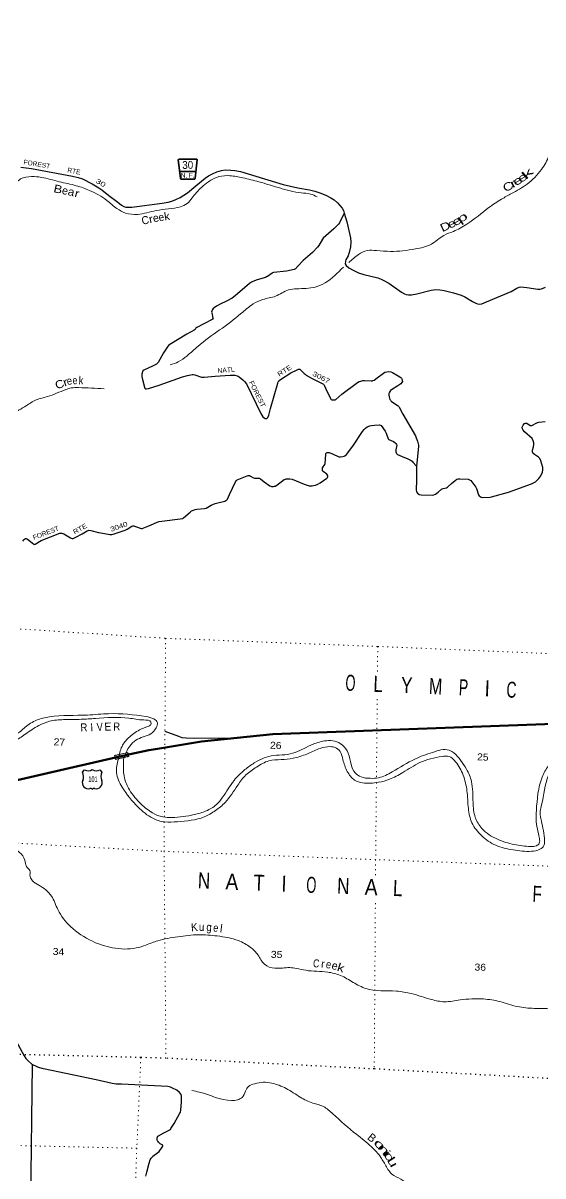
# Model space of a CAD drawing. Header units: feet. Extents: x -955330 to -733631, y 195788 to 387588.
# Drawn here: x -764794 to -751798, y 210518 to 239339 of the extents above; entities that cross this region are included whole.
import ezdxf
from ezdxf.enums import TextEntityAlignment as Align

# ---------------------------------------------------------------- set-up
doc = ezdxf.new("R2010")
doc.units = ezdxf.units.FT
doc.header["$LTSCALE"] = 80
doc.linetypes.add('DOT_DASHED', pattern=[7.7, 5, -1.2, 0.3, -1.2])
doc.linetypes.add('DOTTED', pattern=[1.5, 0.3, -1.2])
for name, color, linetype, lineweight in [('16', 7, 'Continuous', 25), ('20', 7, 'Continuous', 70), ('29', 7, 'Continuous', 25), ('30', 7, 'Continuous', 35), ('39', 7, 'Continuous', 13), ('41', 7, 'Continuous', 13), ('44', 7, 'DOT_DASHED', 13), ('57', 7, 'Continuous', 13), ('6', 7, 'DOTTED', 25), ('7', 7, 'DOTTED', 13)]:
    doc.layers.add(name, color=color, linetype=linetype, lineweight=lineweight)

msp = doc.modelspace()

# ---------------------------------------------------------------- linework, layer by layer
at = {"layer": '16'}
for p, q in [((-763307.9, 220613), (-763256.59, 220671.76)), ((-763064.83, 220677.73), (-763065.11, 220677.53)), ((-762872.74, 220671.85), (-762821.35, 220613))]:
    msp.add_line(p, q, dxfattribs=at)
for centre, radius, start, end in [((-763500.88, 220502.37), 222.05, 332.97043, 29.75871), ((-763165.51, 220829.42), 182.07, 239.97227, 303.45418), ((-762963.73, 220828.92), 181.52, 236.33975, 300.08743), ((-762963.74, 220829.42), 182.07, 236.54582, 236.59441), ((-762628.38, 220502.37), 222.05, 150.24129, 207.02957), ((-763161.69, 220347.47), 151.42, 159.09177, 283.81923), ((-762967.57, 220347.47), 151.42, 256.18077, 20.90823)]:
    msp.add_arc(centre, radius, start, end, dxfattribs=at)
for centre, major_axis, start_param, end_param in [((-763106.35, 220148.65), (-19.56, 51.67), 4.95877769, 6.28318531), ((-763022.9, 220148.65), (19.56, 51.67), 0, 1.32637542)]:
    msp.add_ellipse(centre, major_axis=major_axis, ratio=0.929097, start_param=start_param, end_param=end_param, dxfattribs=at)
at = {"layer": '20'}
msp.add_lwpolyline([(-769734.14, 219345.63), (-769545.42, 219364.41), (-769288.66, 219413.5), (-767192.23, 219895.61), (-766863.79, 219971.14), (-762160.83, 221052.66), (-762114.51, 221063.31), (-761648.25, 221159.86), (-761484.16, 221191.19), (-760331.93, 221382.51), (-758545.93, 221564.5), (-738824.7, 222289.77)], dxfattribs=at)
at = {"layer": '29'}
msp.add_line((-764564.42, 213307.93), (-764613.55, 209345.06), dxfattribs=at)
for points in [[(-764849.41, 235734.62), (-764582.86, 235704.14), (-763554.75, 235513.62), (-763414.84, 235481.26), (-763311.04, 235445.04), (-763067.34, 235323.11), (-762898.88, 235222.15), (-762823.64, 235170.69), (-762648.48, 235025.9), (-762427.62, 234858.24), (-762331.51, 234783.96), (-762270.59, 234749.67), (-762222, 234736.31), (-762076.39, 234736.31)], [(-762076.39, 234736.31), (-761318.62, 234833.49), (-761168.21, 234863.97), (-761074.92, 234886.84), (-760974.01, 234924.94), (-760869.29, 234978.28), (-760678.9, 235092.59), (-760473.28, 235267.87), (-760244.81, 235458.39), (-760159.13, 235519.35), (-760062.03, 235572.7), (-759945.89, 235622.23), (-759833.56, 235656.52), (-759740.27, 235667.96), (-759597.47, 235664.15), (-759496.57, 235652.71), (-759361.39, 235626.04), (-758295.19, 235305.97), (-757922.02, 235222.15), (-757632.62, 235168.8), (-757497.45, 235134.5), (-757373.69, 235092.59), (-757227.1, 235035.44), (-757099.53, 234970.66), (-757013.86, 234917.31), (-756931.98, 234841.11), (-756817.74, 234711.56), (-756785.39, 234654.4), (-756768.15, 234585.69)], [(-756768.15, 234585.69), (-756883.89, 234348.42), (-756909.51, 234314.01), (-757026.75, 234192.4), (-757288.63, 233963.08), (-757307.63, 233938.22), (-757398.66, 233775.92), (-757430.74, 233736.54), (-757562.29, 233603.23), (-757791.82, 233400), (-757917.31, 233268.55), (-757985.72, 233197.12), (-758003.01, 233182.97), (-758017.8, 233176.63), (-758205.3, 233140.87), (-758535.84, 233101.18), (-758556.28, 233096.46), (-758569.83, 233089.14), (-758685.16, 233006.81), (-758708.74, 232992.65), (-758730.87, 232982.58), (-758943.15, 232917.31), (-759047.47, 232877.84), (-759085.19, 232858.97), (-759133.92, 232827.47), (-759488.38, 232516.85), (-759564.58, 232464.19), (-759708.17, 232387.58), (-759864.46, 232312.99), (-759957.53, 232261.29), (-760017.25, 232223.55), (-760037.69, 232203.1), (-760054.24, 232179.02), (-760076.98, 232137.04), (-760080.91, 232111.88), (-760078.21, 232097.36), (-760045.55, 231965.6), (-760042.4, 231948.3), (-760051.88, 231934.34), (-760273.34, 231819.15), (-760448.71, 231731.25), (-760470.5, 231713.42), (-760494.29, 231679.35), (-760513.84, 231662.29), (-760698.87, 231560.29), (-761122.22, 231306.59), (-761157.05, 231278.13), (-761185.09, 231248.4), (-761283.79, 231092.57), (-761419.72, 230857.1), (-761439.72, 230828.46), (-761457.01, 230812.73), (-761503.69, 230784.85), (-761538.44, 230768.25)], [(-756768.15, 234585.69), (-756697.81, 234372.44), (-756606.42, 233968.54), (-756596.9, 233861.85), (-756606.42, 233747.54), (-756638.79, 233606.56), (-756667.35, 233518.92), (-756724.47, 233423.67), (-756735.89, 233389.37), (-756739.7, 233320.79), (-756713.04, 233275.06), (-756648.31, 233217.91), (-756545.49, 233160.75), (-756404.61, 233095.98), (-756278.94, 233054.06), (-755928.62, 232970.23), (-755841.05, 232939.75), (-755791.55, 232913.08), (-755646.84, 232833.06), (-755334.6, 232612.06), (-755254.64, 232566.34), (-755216.56, 232551.1), (-755159.44, 232543.48), (-755083.29, 232543.48), (-754946.2, 232566.34), (-754595.88, 232657.79), (-754475.93, 232676.83), (-754375.02, 232673.03), (-754262.7, 232653.97), (-754032.32, 232596.82), (-753843.83, 232535.85), (-753750.54, 232497.75), (-753560.14, 232375.82), (-753478.28, 232333.9), (-753436.39, 232318.66), (-753392.6, 232314.86), (-753322.16, 232322.47), (-753209.82, 232368.2), (-752592.95, 232627.3), (-752448.25, 232711.13), (-752391.14, 232733.99), (-752349.25, 232741.61), (-752196.93, 232726.37), (-751922.77, 232688.27), (-751873.27, 232688.27), (-751835.2, 232695.89), (-751732.38, 232733.99)], [(-761538.44, 230768.25), (-761775.3, 230663.31), (-761795.98, 230645.23), (-761806.74, 230620.84), (-761820.88, 230562.64), (-761820.88, 230507.6), (-761812.33, 230459.12), (-761759.26, 230237.33), (-761747.01, 230210.33), (-761725, 230197.75), (-761706.14, 230193.03), (-761657.73, 230200.89), (-761394.73, 230289.05), (-760803.8, 230495.96), (-760679.76, 230529.61), (-760601.96, 230546.91), (-760566.59, 230551.63), (-760537.51, 230551.63), (-760503.53, 230547.16), (-760330.82, 230488.72), (-760304.89, 230485.57), (-760268.09, 230485.57), (-759994.4, 230515.34), (-759618.45, 230540.73), (-759540.99, 230539.05), (-759498.56, 230532.75), (-759443.54, 230518.6), (-759418.38, 230509.16), (-759390.71, 230493.36), (-759295.78, 230417.94), (-759256.49, 230381.77), (-759212.08, 230318.79), (-758847.79, 229580.47), (-758798.31, 229497.84), (-758766.09, 229467.95), (-758740.95, 229455.37), (-758722.08, 229450.65), (-758696.14, 229454.65), (-758673.36, 229478.96), (-758650.1, 229535.8), (-758606.07, 229703.22), (-758424.71, 230340.68), (-758415.98, 230366.82), (-758406.94, 230381.76), (-758394.37, 230394.34), (-758389.65, 230400.64), (-758354.4, 230429.29), (-758097.72, 230591.79), (-757939.28, 230672.34), (-757906.33, 230684.53), (-757887.48, 230686.88), (-757878.77, 230684.98), (-757862.33, 230673.52), (-757766.83, 230578.12), (-757741.69, 230558.7), (-757714.97, 230539.83), (-757584.9, 230459.62), (-757287.26, 230310.37), (-757275.66, 230301.55), (-757265.45, 230284.25), (-757225.61, 230198.66), (-757107.1, 229951.6), (-757097.17, 229937.02), (-757088.23, 229928.8), (-757074.87, 229923.29), (-757039.51, 229919.36), (-757004.14, 229919.36), (-756987.64, 229924.08), (-756974.84, 229932.18), (-756821.26, 230062.98), (-756435.17, 230352.83), (-756394.29, 230376.27), (-756353.42, 230390.42), (-756303.13, 230403), (-756261.28, 230406.95), (-756090.89, 230397), (-756061.07, 230398.29), (-756046.14, 230401.43), (-756020.2, 230414.01), (-755938.61, 230471.68), (-755783.4, 230586.4), (-755745.92, 230609.04), (-755700.34, 230621.62), (-755650.05, 230626.34), (-755597.99, 230618.2), (-755555.74, 230602.75), (-755416.01, 230519.36)], [(-755416.01, 230519.36), (-755350.27, 230480.13), (-755333.33, 230464.34), (-755322.33, 230443.89), (-755313.68, 230407.72), (-755311.32, 230374.69), (-755323.1, 230353.18), (-755350.62, 230321.21), (-755421.35, 230271.23), (-755582.45, 230170.21), (-755606.8, 230151.2), (-755637.47, 230112.02), (-755648.47, 230080.56), (-755651.61, 230038.1), (-755644.62, 229991.66), (-755621.75, 229931.15), (-755610.75, 229910.7), (-755598.96, 229894.97), (-755580.96, 229879.9), (-755440.2, 229786.44), (-755418.2, 229770.72), (-755409.96, 229765.21), (-755404.05, 229756.56), (-755400.53, 229752.62), (-755391.48, 229736.11), (-755299.21, 229564.59), (-754986.68, 229017.96), (-754966.71, 228972.5), (-754930.56, 228884.43), (-754913.27, 228821.51), (-754907.78, 228790.05), (-754912.6, 228749.56), (-754954.36, 228262.81)], [(-761532.99, 226821.52), (-761438.02, 226864.03), (-761390.99, 226877.49), (-760800.78, 226957.7), (-760781.25, 226967.15), (-760619.23, 227115.8), (-760583.87, 227143.29), (-760536.72, 227163.74), (-760494.28, 227179.47), (-760448.94, 227188.06), (-760255.97, 227199.63), (-760220, 227212.5), (-760089.37, 227286.02), (-759992.09, 227325.75), (-759921.32, 227348.3), (-759753.18, 227390.23), (-759721.74, 227402.81), (-759707.08, 227411.52), (-759684.02, 227438.99), (-759629.55, 227552.1), (-759486.77, 227866.8), (-759460.88, 227901.11), (-759441.19, 227918.7), (-759194.42, 228022.51), (-759169.27, 228030.37), (-759154.32, 228031.94), (-759131.54, 228028.8), (-759105.6, 228013.07), (-759045.65, 227975.73), (-759008.94, 227965.88), (-758908.35, 227961.16), (-758891.49, 227958.13), (-758858.05, 227943.86), (-758764.99, 227872.99), (-758624.87, 227769.49), (-758602.63, 227759.85), (-758582.2, 227755.13), (-758535.05, 227756.7), (-758509.9, 227759.85), (-758487.89, 227766.14), (-758447.86, 227785.45), (-758264.7, 227924.99), (-758231.48, 227940.86), (-758212.83, 227947.01), (-758178.25, 227948.59), (-758121.66, 227947.01), (-758067.06, 227933.05), (-757768.72, 227813.86), (-757639.91, 227772.43), (-757610.05, 227769.28), (-757568.98, 227771.14), (-757529.89, 227775.57), (-757482.73, 227788.16), (-757427.72, 227810.18), (-757362.49, 227846.57), (-757195.88, 227962.74), (-757186.89, 227974.85), (-757176.23, 227995.77), (-757177.8, 228019.36), (-757184.88, 228039.81), (-757202.95, 228061.45), (-757291.7, 228129.67), (-757304.33, 228145.19), (-757310.62, 228164.07), (-757312.19, 228189.23), (-757305.75, 228216.22), (-757246.18, 228302.47), (-757238.86, 228330.97), (-757236.45, 228435.19), (-757227.55, 228559.3), (-757222.6, 228577.72), (-757208.45, 228595.02), (-757191.16, 228606.03), (-757166.3, 228604), (-757145.58, 228599.74), (-757044.75, 228565.1), (-756917.7, 228504.01), (-756892.52, 228495.93), (-756854.8, 228495.93), (-756796.64, 228503.8), (-756769.92, 228511.66), (-756746.35, 228524.24), (-756709.75, 228555.35), (-756550.4, 228762.21), (-756311.14, 229125.63), (-756268.53, 229181.69), (-756237.09, 229213.14), (-756188.36, 229247.75), (-756129.11, 229271.81), (-756086.2, 229280.78), (-756012.43, 229285.61)], [(-756012.43, 229285.61), (-755881.69, 229294.16), (-755856.72, 229290.21), (-755837.85, 229276.06), (-755740.81, 229136.5), (-755714.47, 229087.32), (-755670.46, 228947.34), (-755651.25, 228929.9), (-755532.08, 228875.01), (-755497.56, 228851.39), (-755475.56, 228832.52), (-755456.7, 228807.35), (-755451.87, 228784.93), (-755474.67, 228667.15), (-755475.56, 228618.62), (-755470.84, 228596.6), (-755458.27, 228574.58), (-755433.18, 228551.9), (-755315.78, 228507.07), (-755174.68, 228445.66), (-755093.26, 228407.68), (-755067.68, 228387.41), (-755048.82, 228365.39), (-754954.36, 228262.81)], [(-754954.36, 228262.81), (-754958.51, 227909.99), (-754968.09, 227669.59), (-754954.94, 227618.3), (-754929.79, 227583.7), (-754888.92, 227555.39), (-754840.56, 227542.32), (-754565.71, 227535.97), (-754521.12, 227545.95), (-754483.4, 227564.82), (-754413.38, 227612.65), (-754337.48, 227683.08), (-754316.01, 227696.94), (-754294.78, 227706.38), (-754208.06, 227724.2), (-754185.55, 227734.69), (-754162.75, 227753.56), (-754085.13, 227831.65), (-753993.79, 227907.7), (-753952.92, 227932.87), (-753919.98, 227942.12), (-753877.48, 227945.45), (-753668.43, 227934.44), (-753631.36, 227923.42), (-753600.84, 227901.41), (-753473.03, 227739.29), (-753455.44, 227706.39), (-753407.36, 227541.26), (-753392.57, 227520.79), (-753369, 227501.92), (-753342.27, 227487.76), (-753306.39, 227480.78), (-753117.51, 227489.34), (-753081.22, 227495.62), (-752660.95, 227614.23), (-752082.06, 227821.42), (-751987.39, 227871.53), (-751946.52, 227906.14), (-751899.37, 227950.18), (-751846.52, 228024.51), (-751811.35, 228113.75), (-751801.92, 228173.52), (-751803.71, 228226.05), (-751847.5, 228393.71), (-751872.65, 228450.33), (-751908.07, 228487.13), (-752010.82, 228557.68), (-752039.26, 228582.45), (-752057.57, 228618.92), (-752061.26, 228661.09), (-752034.63, 228742.71), (-752023.54, 228805.79), (-752026.68, 228843.54), (-752039.26, 228893.87), (-752070.69, 228950.49), (-752262.69, 229122.95), (-752290.74, 229158.11), (-752312.75, 229199), (-752315.89, 229236.75), (-752295.05, 229286.12), (-752259.31, 229324.82), (-752229.55, 229340.75), (-752202.72, 229340.55), (-752117.85, 229280.79), (-752095.84, 229274.49), (-752078.37, 229281.11), (-751950.45, 229344.32), (-751900.94, 229362.57), (-751744.83, 229381.68)], [(-764797.35, 226384.27), (-764774.28, 226421.38), (-764758.57, 226437.11), (-764736.56, 226449.69), (-764714.56, 226449.69), (-764686.26, 226440.26), (-764604.75, 226379.82), (-764522.06, 226309.73), (-764509.44, 226304.99), (-764490.58, 226309.71), (-764343.24, 226403.85), (-763871.33, 226585.43), (-763850.06, 226591.24), (-763824.13, 226589.67), (-763775.4, 226567.17), (-763609.01, 226471.09), (-763587.57, 226460.7), (-763568.71, 226454.41), (-763545.13, 226455.98), (-763524.7, 226462.27), (-763472.16, 226485.97), (-763313.54, 226574.54), (-763191.45, 226645.91), (-763166.33, 226655.73), (-763149.04, 226658.87), (-763096.88, 226655.75), (-762907.35, 226605.25), (-762847.26, 226592.81), (-762622.49, 226556.64), (-762576.91, 226553.49), (-762545.1, 226558.78), (-762239.51, 226666), (-762190.25, 226688.75), (-762075.51, 226761.1), (-762045.64, 226770.54), (-762025.21, 226767.39), (-761960.66, 226745.78), (-761841.31, 226704.48), (-761827.16, 226702.91), (-761815.08, 226704.31), (-761651, 226768.7), (-761532.99, 226821.52)], [(-761251, 221633.95), (-760910.6, 221508.67), (-760823.01, 221481.99), (-760716.39, 221466.75), (-760514.57, 221459.13), (-759452.28, 221472.14)], [(-765362.11, 214623.14), (-764765.21, 213520.02), (-764720.47, 213457.14), (-764673.82, 213405.7), (-764564.42, 213307.93)], [(-761720.31, 210509.83), (-761697.46, 210616.52), (-761644.15, 210837.53), (-761614.17, 210921.38), (-761591.33, 210959.48), (-761560.38, 210997.57), (-761548.02, 211009.98), (-761423.29, 211104.26), (-761394.75, 211131.91), (-761316.67, 211233.81), (-761299.55, 211262.42), (-761296.69, 211277.66), (-761301.43, 211287.16), (-761362.36, 211325.27), (-761390.47, 211347.21), (-761404.75, 211361.5), (-761424.74, 211385.32), (-761433.31, 211399.6), (-761438.52, 211416.72), (-761443.78, 211455.81), (-761441.88, 211476.77), (-761436.17, 211491.06), (-761423.79, 211509.16), (-761408.06, 211523.41), (-761270.97, 211592), (-761138.67, 211660.63), (-761123.44, 211671.11), (-761111.04, 211683.45), (-761096.78, 211700.64), (-761019.64, 211828.25), (-760874.94, 212087.36), (-760861.64, 212115.03), (-760848.31, 212166.47), (-760829.25, 212369.33), (-760829.27, 212444.63), (-760833.08, 212509.41), (-760844.48, 212552.24), (-760886.39, 212604.67), (-760951.1, 212658.93), (-761053.94, 212715.18), (-761105.35, 212734.23), (-761171.96, 212750.38), (-762329.58, 212811.35), (-762468.6, 212814.25), (-762565.68, 212826.59), (-762969.32, 212918.04), (-764279.26, 213192.39), (-764374.96, 213221.01), (-764423.97, 213238.12), (-764564.42, 213307.93)]]:
    msp.add_lwpolyline(points, dxfattribs=at)
at = {"layer": '30'}
msp.add_line((-760876.21, 235627.49), (-760471.14, 235627.49), dxfattribs=at)
msp.add_lwpolyline([(-760830.36, 235436.94), (-760849.34, 235439.05), (-760860.58, 235458.74), (-760916.11, 235919.4), (-760910.49, 235930.65), (-760896.43, 235939.09), (-760455.03, 235937.68), (-760448, 235933.46), (-760440.97, 235917.99), (-760488.07, 235464.37), (-760497.21, 235445.38), (-760507.74, 235436.23)], close=True, dxfattribs=at)
at = {"layer": '39'}
for points in [[(-750810.67, 242121.73), (-750769.47, 242083.89), (-750721.72, 242002.73), (-750678.54, 241833.87), (-750654.69, 241625.24), (-750481.97, 241345.46), (-750385.93, 241126.55), (-750336.91, 240884.85), (-750267.84, 240640.52), (-750130.71, 240382.01), (-750076.61, 240241.08), (-750054.43, 239978), (-750166.21, 239747.26), (-750277.91, 239585.15), (-750396.69, 239388.94), (-750536.7, 239157.05), (-750549.76, 238927.34), (-750505.87, 238649.46), (-750602.35, 238392.02), (-750628.78, 238120.33), (-750618.47, 237930.27), (-750685.67, 237708.27), (-750779.83, 237460.85), (-750810.2, 237257.9), (-750887.13, 237112.9), (-751071.64, 236940.9), (-751404.85, 236648.29), (-751546.87, 236416.45), (-751651.57, 236022), (-751833.32, 235676.32), (-752194.91, 235311.91), (-752582.73, 235077.48), (-752832.72, 234937.76), (-753147.31, 234727.33), (-753699.83, 234310.21), (-754035.62, 234130.71), (-754274.38, 234028.99), (-754587.08, 233814.47), (-754985.61, 233691.39), (-755609.79, 233631.71), (-755955.65, 233650.33), (-756195.29, 233651.58), (-756411.79, 233553.22), (-756651, 233352.95)], [(-769210.93, 234563.27), (-768968.81, 234642.68), (-768581.66, 234854.92), (-768267.26, 235059.3), (-767952.2, 235219.24), (-767669.26, 235250.98), (-767384.32, 235216.05), (-767136.32, 235224.64), (-766847.89, 235238.04), (-766506.48, 235205.43), (-766102.99, 235227.43), (-765752.41, 235297.48), (-765558.78, 235372.32), (-765406.18, 235488.77), (-765307.09, 235501.9), (-765190.89, 235415.6), (-765107.32, 235316.16), (-765016.21, 235331.55), (-764855.75, 235441.71), (-764579.99, 235501.93), (-764334.86, 235482.34), (-763885.06, 235371.73), (-763463.06, 235274.08), (-763130.34, 235154.94), (-762698.94, 234903.6), (-762445.33, 234700.07), (-762231.15, 234590.59), (-761932.06, 234557.25), (-761463.91, 234651.97), (-760858.73, 234748.56), (-760693.28, 234824.26), (-760567.99, 234969.81), (-760335, 235231.95), (-760159, 235371.95), (-759896, 235500.95), (-759622.61, 235522.3), (-759301, 235469.95), (-758898, 235371.95), (-758386, 235216.95), (-757839.07, 235094.48), (-757606.39, 235063.16), (-757444, 234995.95)], [(-756785, 233237.95), (-757241.06, 232845.8), (-757487.99, 232740.29), (-757952.59, 232695.93), (-758156.87, 232667.84), (-758481.87, 232512.24), (-758800.63, 232429.11), (-759041.7, 232317.37), (-759349.23, 232074.43), (-759879.3, 231666.72), (-760425.54, 231257.47), (-760698.79, 231015.51), (-760912.75, 230868.63), (-761114.48, 230792.02)], [(-762768.2, 230194.52), (-763403.7, 230226.01), (-763587.24, 230217.48), (-763727.44, 230177.35), (-764181.96, 230001.48), (-764468.52, 229917.36), (-764718.76, 229769.57), (-765071.02, 229578.46), (-765388.13, 229483.17), (-765836.5, 229508.96), (-766107.14, 229616.12), (-766247.86, 229691.06), (-766427.73, 229736.92), (-766950.77, 229823.52), (-767412.83, 229928.44), (-767998.03, 230156.21), (-768249.91, 230218.4), (-768605.75, 230305.95), (-768887.81, 230369.05), (-769053.04, 230432.63), (-769178.69, 230539.41), (-769258.19, 230574.13), (-769348.23, 230572.71)], [(-767102.37, 219860.6), (-767071.89, 220051.6), (-767080.87, 220219.41), (-767185.59, 220351.79), (-767568.47, 220740.92), (-767706.62, 220833.95), (-767837.09, 220914.63), (-767808.08, 221073.21), (-767664.66, 221284.82), (-767334.1, 221490.71), (-766986.19, 221605.25), (-766559.2, 221670.95), (-766093.57, 221682.99), (-765562.91, 221582.03), (-765206.64, 221508.59), (-764975.64, 221554.02), (-764738.38, 221738.54), (-764457.23, 221909.62), (-764132.31, 221996.59), (-763184.34, 222040.35), (-762653.58, 222074.62), (-761721.25, 222001.78), (-761523.64, 221943.27), (-761435.85, 221849.76), (-761470.1, 221717.59), (-761595.33, 221574.05), (-761789.14, 221493.17), (-761972.89, 221411.98), (-762126.54, 221261.24), (-762278, 220969.3)], [(-766941.73, 219894.85), (-766935.53, 220097.9), (-766945, 220249.58), (-767009.19, 220324.2), (-767575.93, 220892.54), (-767634.68, 221013.42), (-767617.45, 221115.84), (-767477.7, 221273.06), (-767187.65, 221405.51), (-766772.54, 221544.23), (-766566.3, 221570.24), (-766219.15, 221593.97), (-765936.28, 221557.08), (-765534.84, 221445.93), (-765261.01, 221377.02), (-765014.53, 221401.8), (-764739.84, 221558.94), (-764398.79, 221778.65), (-764133.75, 221883.6), (-763782.01, 221925.36), (-763338.64, 221934.04), (-762985.57, 221953.55), (-762147.37, 221964.31), (-761776.21, 221916.66), (-761600.61, 221862.86), (-761602.58, 221798.33), (-761672.35, 221756.05), (-761880.5, 221667.53), (-762158.43, 221470.12), (-762320.02, 221257.05), (-762411.07, 220939.25)], [(-762278, 220969.3), (-762280.94, 220821.88), (-762261.35, 220474.1), (-762135.58, 220173.54), (-761838.48, 219811.24), (-761559.09, 219594.82), (-761302.4, 219492.12), (-761071.18, 219479.01), (-760515.1, 219550.86), (-760216.22, 219642.67), (-759961.59, 219802.44), (-759805.01, 219983.37), (-759520.24, 220404.63), (-759246.06, 220676.84), (-759013.38, 220843.33), (-758767.91, 220967.05), (-758532.33, 221030.51), (-758245.79, 221048.01), (-757992.23, 221106.89), (-757544.96, 221309.23), (-757211.93, 221397.98), (-757000.77, 221387.5), (-756816.34, 221293.06), (-756665.54, 221086.61), (-756595.56, 220805.92), (-756491.29, 220592.82), (-756341.26, 220493.37), (-756118.76, 220458.33), (-755906.8, 220474.07), (-755564, 220619.04), (-754996.26, 220940.83), (-754560.16, 221107.17), (-754139.64, 221158.94), (-754022.83, 221092.8), (-753857.2, 220910.12), (-753708.85, 220689.62), (-753585.4, 220379.04), (-753545, 219855.02), (-753487.92, 219481.87), (-753325.19, 219204.41), (-752932.63, 218934.07), (-752515.64, 218804.28), (-752106.25, 218755.46), (-751962.71, 218773.29), (-751888.29, 218835.61), (-751886.61, 218956.67), (-751968.73, 219433.52), (-751962.08, 219651.32), (-751817.62, 220490.64), (-751659.97, 220772.46), (-751434.48, 220967.44), (-751166.95, 221021.85), (-750862.86, 221020.65), (-750621.28, 220950.71), (-750357.27, 220890.17), (-750050.13, 220856.59), (-749829.2, 220902.33), (-748939.07, 221228.42), (-748542.78, 221410.11), (-748231.11, 221656.95)], [(-762411.07, 220939.25), (-762458.94, 220599.22), (-762316.91, 220237.61), (-761915.21, 219738.9), (-761553.15, 219459.39), (-761255.79, 219369.59), (-760935.41, 219373.94), (-760265.04, 219494.79), (-759984.26, 219653.77), (-759740.41, 219856.25), (-759427.16, 220286.73), (-759221.95, 220542.88), (-758956.09, 220740.66), (-758651.28, 220894.86), (-758338.15, 220925.68), (-758043.07, 220959.07), (-757703.45, 221065.78), (-757407.55, 221192), (-757180.21, 221249.66), (-756995.58, 221227.88), (-756867.73, 221127.09), (-756799.25, 220929.21), (-756687.57, 220629.08), (-756506.77, 220415.66), (-756305.44, 220346.95), (-755906.22, 220361.01), (-755636.13, 220433.51), (-755302.71, 220600.97), (-754872.07, 220852.26), (-754319.51, 221006.98), (-754142.31, 221005.62), (-753983.19, 220873.6), (-753793.96, 220540.83), (-753697.18, 220148.31), (-753662.37, 219705.19), (-753572.66, 219345.18), (-753332.62, 219027.01), (-752977.49, 218784.05), (-752543.85, 218671.92), (-752085.8, 218633.73), (-751872.79, 218683.75), (-751775.26, 218777.66), (-751759.59, 218960.87), (-751849.33, 219452.08), (-751867.87, 219636.33), (-751832.83, 219794.72), (-751657.11, 220536.21), (-751527.96, 220742.2), (-751362.86, 220872.4), (-751135.64, 220926.03), (-750920.64, 220909.38), (-750661.57, 220818.72), (-750469.75, 220768.46), (-750097.66, 220751.05), (-749778.01, 220797.82), (-749511.51, 220884.56)], [(-765581, 219076.95), (-765375.78, 218871.53), (-765223.97, 218763.95), (-764880.29, 218608.14), (-764751.32, 218412.45), (-764709.71, 218257.77), (-764628.28, 218154.36), (-764616.86, 218000.61), (-764557.56, 217897.87), (-764399.72, 217790.12), (-764085.83, 217516.12), (-763922.99, 217176.08), (-763603.66, 216750.53), (-763058.93, 216384.71), (-762558.35, 216222.1), (-761966.32, 216218.17), (-761726.47, 216289.58), (-761427.1, 216397.52), (-760924.61, 216495.23), (-760403.36, 216547.96), (-759945.06, 216517.83), (-759410.87, 216400.62), (-759113.77, 216236.13), (-758922.23, 216044.59), (-758760.23, 215809.54), (-758497.32, 215712.7), (-758128.34, 215725.67), (-757955.71, 215706.28), (-757725.54, 215658.89), (-757179.07, 215613.96), (-756859.39, 215529.53), (-756540.34, 215358.32), (-756220.86, 215201.22), (-755461.46, 215137.69), (-755084.64, 215077.75), (-754585.64, 214929.31), (-754255.04, 214872.8), (-753868.97, 214917.55), (-753284.13, 214942.1), (-752875.23, 214877.15), (-752435.92, 214752.73), (-752016.35, 214707.64), (-751700.12, 214708.09), (-751359.72, 214774.41), (-750977.95, 214942.41), (-750703.58, 215022.86), (-750399.72, 215080.2), (-749961.03, 215133.43), (-749664.1, 215227.32), (-749408.97, 215205.41), (-749058.63, 215069.57), (-748923.38, 214881.77), (-748950.11, 214599.99), (-748980.17, 214209.32), (-749004.29, 213881.04), (-749054.61, 213618.15), (-749058.55, 213291.27)], [(-760574.64, 212653.44), (-760386.53, 212613.38), (-759583.33, 212401.17), (-759431.74, 212418.75), (-759319.09, 212479.9), (-759229.59, 212640.67), (-759161.57, 212757.69), (-759002.52, 212821.47), (-758789.88, 212859.39), (-758575, 212838.71), (-758218.56, 212704.71), (-757862.64, 212487.96), (-757552.91, 212341.26), (-757283.72, 212252.31), (-757051.57, 212071.64), (-756453.04, 211554.81), (-756087.69, 211250.99), (-755850.14, 210983.35), (-755710.45, 210742.93), (-755525.69, 210527.37), (-755299.74, 210407.44), (-755108.58, 210203.8), (-754824.5, 209942.82), (-754750.78, 209718.54), (-754584.63, 209487.4), (-754239.89, 209168.05), (-753806.35, 208920.68), (-753491.51, 208743.54), (-753116.02, 208705.85), (-752563.58, 208658.73)]]:
    msp.add_spline(points, degree=3, dxfattribs=at)
at = {"layer": '57'}
msp.add_line((-762481.89, 220926.15), (-762151.57, 221003.19), dxfattribs=at)
for points in [[(-762505.7, 221028.43), (-762480.86, 221034.21), (-762200.43, 221099.49), (-762175.35, 221105.32)], [(-762496.1, 221022.45), (-762479.05, 221026.42), (-762198.62, 221091.7), (-762181.33, 221095.72)], [(-762181.33, 221095.72), (-762177.4, 221078.86), (-762161.17, 221009.16), (-762475.92, 220935.76)], [(-762175.35, 221105.32), (-762169.61, 221080.67), (-762151.57, 221003.19)], [(-762481.89, 220926.15), (-762500.04, 221004.12), (-762505.7, 221028.43)], [(-762475.92, 220935.76), (-762492.25, 221005.93), (-762496.1, 221022.45)]]:
    msp.add_lwpolyline(points, dxfattribs=at)
at = {"layer": '6'}
msp.add_lwpolyline([(-739161.49, 212091.63), (-741435.34, 212293.76), (-746694.64, 212609.59), (-750834.58, 212909.44), (-756014.31, 213192.57), (-761220.7, 213460.36), (-761848.52, 213479.5), (-766560.12, 213592.93), (-767186.05, 213607.98), (-769929.07, 213679.61)], dxfattribs=at)
at = {"layer": '7'}
for p, q in [((-761230.47, 223958.89), (-761262.16, 219485.37)), ((-755927.47, 223754.76), (-755934.13, 223071.25)), ((-755940.31, 222437.55), (-755959.56, 220462.63)), ((-765778.74, 218884.89), (-761268.2, 218633.21)), ((-755986.65, 217339.84), (-756014.31, 213192.57))]:
    msp.add_line(p, q, dxfattribs=at)
for points in [[(-769561.35, 224368.38), (-766539.4, 224298.44), (-761230.47, 223958.89), (-755927.47, 223754.76), (-750594.79, 223533.58), (-746483.27, 223226.52), (-741142.68, 222934.45), (-738811.47, 222690.35)], [(-755960.64, 220352.3), (-755979.41, 218425.48), (-755982.26, 217998.71)], [(-761262.98, 219370.32), (-761268.2, 218633.21), (-761220.7, 213460.36)], [(-750710.44, 218228.45), (-755979.41, 218425.48), (-761268.2, 218633.21)], [(-761848.52, 213479.5), (-761949.99, 211211.78), (-762150.04, 205913.26), (-767542.7, 206017.17), (-770190.38, 206083.8)], [(-761949.99, 211211.78), (-767285.81, 211330.11), (-770008.5, 211370.83)]]:
    msp.add_lwpolyline(points, dxfattribs=at)

# ---------------------------------------------------------------- texts
at = {"layer": '16', "width": 0.6}
msp.add_text('101', height=140, dxfattribs=at).set_placement((-763045.04, 220365.96), align=Align.CENTER)
at = {"layer": '30'}
for s, rotation, p in [('FOREST', 350.477, (-764789.53, 235809.28)), ('RTE', 349.002, (-763694.68, 235610.79))]:
    msp.add_text(s, height=120, rotation=rotation, dxfattribs=at).set_placement(p)
at = {"layer": '30', "width": 0.95}
for s, height, p in [('30', 194, (-760676.38, 235695.11)), ('N. F.', 114.1, (-760676.63, 235476.23))]:
    msp.add_text(s, height=height, rotation=0.63, dxfattribs=at).set_placement(p, align=Align.CENTER)
at = {"layer": '30'}
for s, rotation, width, p in [('30', 329.065, 1.45, (-762993.33, 235360.36)), ('NATL', 3.864, 1.05, (-759929.05, 230589.91)), ('RTE', 32.337, 1.2, (-758388.96, 230496.41)), ('3067', 332.369, 1.3, (-757573.19, 230535.88)), ('FOREST', 296.262, 1.1, (-759149.3, 230360.22)), ('RTE', 29.178, 1.15, (-763502.92, 226553.39)), ('3040', 19.334, 1.25, (-762589.46, 226619.92)), ('FOREST', 21.046, 1.05, (-764522.37, 226416.65))]:
    msp.add_text(s, height=120, rotation=rotation, dxfattribs=dict(at, width=width)).set_placement(p)
at = {"layer": '41'}
for s, rotation, width, p in [('e', 31.597, 1.55, (-752380.64, 235315.59)), ('e', 32.579, 1.55, (-752261.18, 235394.91)), ('k', 41.664, 2.15, (-752120.46, 235505.32)), ('B', 347.009, 1.2, (-763941, 235092.2)), ('a', 346.934, 1.1, (-763608.86, 235024.1)), ('C', 29.14, 1.3, (-752623.96, 235165.93)), ('r', 30.194, 1.65, (-752493.04, 235244.66)), ('r', 344.668, 1.2, (-763467.87, 234986.36)), ('k', 8.95, 1.05, (-761182.23, 234411.4)), ('C', 11.291, 0.95, (-761719.77, 234314.11)), ('r', 11.585, 1.1, (-761579.1, 234342.11)), ('e', 8.95, 0.9, (-761323.11, 234390.33)), ('D', 24.694, 1.3, (-754199.15, 234163.11)), ('e', 24.592, 1.3, (-754040.2, 234233.85)), ('e', 28.318, 1.45, (-753906.29, 234303.36)), ('p', 34.241, 1.75, (-753760.41, 234395.63)), ('C', 21.118, 1.15, (-763844.82, 230217.77)), ('r', 18.55, 1.3, (-763704.39, 230269.47)), ('e', 7.751, 0.9, (-763623.02, 230298.53)), ('e', 3.555, 0.8, (-763490.17, 230310.88)), ('k', 357.163, 0.9, (-763348.2, 230308.35)), ('R', 2.601, 0.9, (-763268.32, 221631.9)), ('I', 3.18, 0.9, (-763070.76, 221631.51)), ('V', 3.734, 0.85, (-762869.32, 221643.63)), ('R', 1.858, 0.9, (-762449.78, 221653.95)), ('K', 3.743, 0.95, (-760505.24, 216640.29)), ('u', 358.533, 0.9, (-760331.98, 216646.11)), ('g', 356.391, 0.9, (-760148.25, 216641.82)), ('e', 353.51, 0.85, (-759985.59, 216623.68)), ('C', 355.102, 0.8, (-757473.23, 215733.22)), ('e', 351.121, 0.9, (-757168.96, 215708.56)), ('k', 342.244, 1.3, (-756878.98, 215629.34)), ('o', 316.985, 1.95, (-755946.38, 211228.57)), ('n', 311.844, 2, (-755851.7, 211119.42)), ('i', 307.759, 1.6, (-755778.28, 211020.92)), ('d', 302.998, 1.75, (-755717.97, 210939.8)), ('u', 300.189, 1.65, (-755642.77, 210812.69))]:
    msp.add_text(s, height=200, rotation=rotation, dxfattribs=dict(at, width=width)).set_placement(p, align=Align.CENTER)
for s, rotation, p in [('e', 347.009, (-763763.28, 235055.57)), ('e', 11.585, (-761455.06, 234368.99)), ('E', 2.634, (-762668.16, 221651.55)), ('l', 352.836, (-759850.45, 216604.98)), ('r', 355.554, (-757306.51, 215721.19)), ('e', 347.082, (-757022.24, 215677.5)), ('B', 320.256, (-756137.2, 211396.19))]:
    msp.add_text(s, height=200, rotation=rotation, dxfattribs=at).set_placement(p, align=Align.CENTER)
at = {"layer": '44'}
for s, rotation, width, p in [('O', 357.771, 0.6, (-756616.07, 222646.17)), ('L', 357.625, 0.8, (-755925.58, 222618.22)), ('Y', 357.625, 0.8, (-755210.45, 222588.55)), ('M', 357.625, 0.75, (-754487.43, 222558.57)), ('P', 357.625, 0.65, (-753790.85, 222531.77)), ('I', 357.625, 0.9, (-753197.21, 222505.06)), ('C', 357.625, 0.65, (-752591.66, 222473.63)), ('N', 357.796, 0.8, (-760276.36, 217701.55)), ('A', 357.796, 0.9, (-759578.46, 217674.69)), ('T', 357.796, 0.85, (-758902.59, 217648.68)), ('I', 357.796, 0.85, (-758277.06, 217624.59)), ('O', 357.796, 0.6, (-757593.81, 217595.37)), ('N', 357.796, 0.8, (-756794.69, 217567.54)), ('A', 357.796, 0.9, (-756096.79, 217540.67)), ('L', 357.625, 0.8, (-755434.51, 217514.26)), ('F', 357.625, 0.7, (-751951.68, 217369.79))]:
    msp.add_text(s, height=400, rotation=rotation, dxfattribs=dict(at, width=width)).set_placement(p, align=Align.CENTER)
at = {"layer": '7', "width": 1.1}
for s, p in [('27', (-764030.17, 221284.79)), ('26', (-758621.86, 221198.76)), ('25', (-753446.17, 220908.2)), ('34', (-764053.26, 216043.7)), ('35', (-758600.17, 215972.19)), ('36', (-753509.9, 215654.45))]:
    msp.add_text(s, height=175, rotation=358.253, dxfattribs=at).set_placement(p)

doc.saveas('drawing.dxf')
